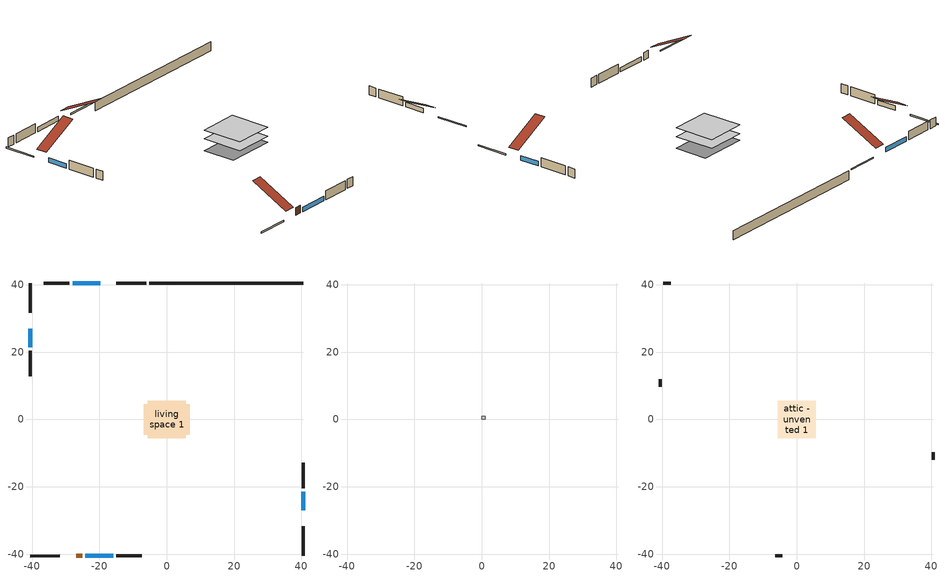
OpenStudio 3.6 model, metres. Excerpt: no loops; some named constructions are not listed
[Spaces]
living space 1
 floor foundation (Slab1 construction): -6.86,-4.57 -6.86,4.57 6.86,4.57 6.86,-4.57 z-2.13
 floor adiabatic (AdiabaticFloorConstruction): -5.6,-5.6 -5.6,5.6 5.6,5.6 5.6,-5.6 z0.3
 wall outside (Wall1 construction): -28.91,40.53 -36.53,40.53 / 40.53,-20.49 40.53,-12.87 / -14.99,-40.53 -7.37,-40.53 / -40.53,20.49 -40.53,12.87 z0.3:2.74
 wall outside (RimJoist1 construction): -6.12,40.53 -14.93,40.53 / 40.53,-40.53 40.53,-31.72 / -40.53,-40.53 -31.72,-40.53 / -40.53,40.53 -40.53,31.72 z0.3:0.61
 wall outside (AdiabaticWallConstruction): -19.75,40.53 -27.98,40.53 / 40.53,-26.9 40.53,-21.41 / -24.14,-40.53 -15.91,-40.53 / -40.53,26.9 -40.53,21.41 z0.3:1.52
 wall outside (AdiabaticWallConstruction 1): -26.9,-40.53 -25.07,-40.53 z0.3:2.34
 wall foundation (FoundationWall1 construction): 40.53,40.53 -5.19,40.53 z-2.13:0.3
 window (WindowConstruction): -19.75,40.53 -27.98,40.53 z0.3:1.52
 window (WindowConstruction 1): 40.53,-26.9 40.53,-21.41 z0.3:1.52
 window (WindowConstruction 2): -24.14,-40.53 -15.91,-40.53 z0.3:1.52
 window (WindowConstruction 3): -40.53,26.9 -40.53,21.41 z0.3:1.52
 door (Door): -26.9,-40.53 -25.07,-40.53 z0.3:2.34
 ceiling adiabatic (AdiabaticFloorConstruction): 5.6,-5.6 5.6,5.6 -5.6,5.6 -5.6,-5.6 z0.3
central ac and furnace airloop ret air space
 floor adiabatic (AdiabaticConst): 0,0 0,1 1,1 1,0 z0
 wall adiabatic (AdiabaticConst): 0,1 0,0 1,0 1,1 0,1 z0:1
 ceiling adiabatic (AdiabaticConst): 1,0 1,1 0,1 0,0 z1
attic - unvented 1
 floor to living space 1 (Floor1 construction Reversed): -5.6,-5.6 -5.6,5.6 5.6,5.6 5.6,-5.6 z2.74
 wall outside (Wall2 construction): -37.46,40.53 -39.6,40.53 / 40.53,-11.94 40.53,-9.79 / -6.44,-40.53 -4.29,-40.53 / -40.53,11.94 -40.53,9.79 z0.3:2.74
 roof outside (Roof1 construction): -18.82,40.53,2.74 -18.82,29.94,8.04 -15.86,29.94,8.04 -15.86,40.53,2.74; 40.53,-27.83,2.74 29.94,-27.83,8.04 29.94,-30.79,8.04 40.53,-30.79,2.74; -27.83,-40.53,2.74 -27.83,-29.94,8.04 -30.79,-29.94,8.04 -30.79,-40.53,2.74; -40.53,27.83,2.74 -29.94,27.83,8.04 -29.94,30.79,8.04 -40.53,30.79,2.74
[Construction]
Floor1 construction: ceiling loosefill ins, ceiling stud and cavity, gypsum board
[Schedule:Day]
clothes dryer allday1: 1, 0, 0.123457, 2, 0, 0.0740741, 3, 0, 0.0493827, 4, 0, 0.0246914, 5, 0, 0.0493827, 6, 0, 0.0740741, 7, 0, 0.197531, 8, 0, 0.395062, 9, 0, 0.592593, 10, 0, 0.839506, 11, 0, 0.962963, 12, 0, 1, 13, 0, 0.91358, 14, 0, 0.82716, 15, 0, 0.703704, 16, 0, 0.753086, 17, 0, 0.679012, 18, 0, 0.666667, 20, 0, 0.62963, 21, 0, 0.641975, 22, 0, 0.666667, 23, 0, 0.54321, 24, 0, 0.296296
fridge allday1; fridge allday12: 1, 0, 0.610949, 2, 0, 0.595675, 3, 0, 0.580401, 4, 0, 0.565128, 6, 0, 0.549854, 7, 0, 0.580401, 8, 0, 0.610949, 10, 0, 0.626223, 12, 0, 0.610949, 15, 0, 0.641496, 16, 0, 0.626223, 17, 0, 0.672044, 18, 0, 0.733139, 19, 0, 0.763686, 20, 0, 0.733139, 21, 0, 0.717865, 22, 0, 0.702591, 23, 0, 0.672044, 24, 0, 0.626223
fridge allday2: 1, 0, 0.609489, 2, 0, 0.594252, 3, 0, 0.579015, 4, 0, 0.563777, 6, 0, 0.54854, 7, 0, 0.579015, 8, 0, 0.609489, 10, 0, 0.624726, 12, 0, 0.609489, 15, 0, 0.639964, 16, 0, 0.624726, 17, 0, 0.670438, 18, 0, 0.731387, 19, 0, 0.761861, 20, 0, 0.731387, 21, 0, 0.71615, 22, 0, 0.700912, 23, 0, 0.670438, 24, 0, 0.624726
fridge allday3: 1, 0, 0.791241, 2, 0, 0.77146, 3, 0, 0.751679, 4, 0, 0.731898, 6, 0, 0.712117, 7, 0, 0.751679, 8, 0, 0.791241, 10, 0, 0.811022, 12, 0, 0.791241, 15, 0, 0.830803, 16, 0, 0.811022, 17, 0, 0.870365, 18, 0, 0.949489, 19, 0, 0.989051, 20, 0, 0.949489, 21, 0, 0.929708, 22, 0, 0.909927, 23, 0, 0.870365, 24, 0, 0.811022
fridge allday6: 1, 0, 0.8, 2, 0, 0.78, 3, 0, 0.76, 4, 0, 0.74, 6, 0, 0.72, 7, 0, 0.76, 8, 0, 0.8, 10, 0, 0.82, 12, 0, 0.8, 15, 0, 0.84, 16, 0, 0.82, 17, 0, 0.88, 18, 0, 0.96, 19, 0, 1, 20, 0, 0.96, 21, 0, 0.94, 22, 0, 0.92, 23, 0, 0.88, 24, 0, 0.82
fridge allday10: 1, 0, 0.679562, 2, 0, 0.662573, 3, 0, 0.645584, 4, 0, 0.628595, 6, 0, 0.611606, 7, 0, 0.645584, 8, 0, 0.679562, 10, 0, 0.696551, 12, 0, 0.679562, 15, 0, 0.71354, 16, 0, 0.696551, 17, 0, 0.747518, 18, 0, 0.815474, 19, 0, 0.849453, 20, 0, 0.815474, 21, 0, 0.798485, 22, 0, 0.781496, 23, 0, 0.747518, 24, 0, 0.696551
fridge allday11: 1, 0, 0.675182, 2, 0, 0.658303, 3, 0, 0.641423, 4, 0, 0.624544, 6, 0, 0.607664, 7, 0, 0.641423, 8, 0, 0.675182, 10, 0, 0.692062, 12, 0, 0.675182, 15, 0, 0.708942, 16, 0, 0.692062, 17, 0, 0.742701, 18, 0, 0.810219, 19, 0, 0.843978, 20, 0, 0.810219, 21, 0, 0.793339, 22, 0, 0.77646, 23, 0, 0.742701, 24, 0, 0.692062
cooking range allday1; cooking range allday12: 2, 0, 0.0466667, 4, 0, 0.0266667, 5, 0, 0.0466667, 6, 0, 0.0733333, 7, 0, 0.166667, 8, 0, 0.28, 9, 0, 0.306667, 10, 0, 0.32, 11, 0, 0.28, 12, 0, 0.333333, 13, 0, 0.38, 14, 0, 0.306667, 15, 0, 0.38, 16, 0, 0.293333, 17, 0, 0.613333, 18, 0, 1, 19, 0, 0.78, 20, 0, 0.4, 21, 0, 0.233333, 22, 0, 0.166667, 23, 0, 0.106667, 24, 0, 0.0733333
cooking range allday3; cooking range allday5: 2, 0, 0.0421574, 4, 0, 0.0240899, 5, 0, 0.0421574, 6, 0, 0.0662473, 7, 0, 0.150562, 8, 0, 0.252944, 9, 0, 0.277034, 10, 0, 0.289079, 11, 0, 0.252944, 12, 0, 0.301124, 13, 0, 0.343282, 14, 0, 0.277034, 15, 0, 0.343282, 16, 0, 0.264989, 17, 0, 0.554069, 18, 0, 0.903373, 19, 0, 0.704631, 20, 0, 0.361349, 21, 0, 0.210787, 22, 0, 0.150562, 23, 0, 0.0963598, 24, 0, 0.0662473
cooking range allday4: 2, 0, 0.0419872, 4, 0, 0.0239927, 5, 0, 0.0419872, 6, 0, 0.0659799, 7, 0, 0.149954, 8, 0, 0.251923, 9, 0, 0.275916, 10, 0, 0.287912, 11, 0, 0.251923, 12, 0, 0.299909, 13, 0, 0.341896, 14, 0, 0.275916, 15, 0, 0.341896, 16, 0, 0.26392, 17, 0, 0.551832, 18, 0, 0.899727, 19, 0, 0.701787, 20, 0, 0.359891, 21, 0, 0.209936, 22, 0, 0.149954, 23, 0, 0.0959708, 24, 0, 0.0659799
cooking range allday6; cooking range allday9: 2, 0, 0.0378608, 4, 0, 0.0216348, 5, 0, 0.0378608, 6, 0, 0.0594956, 7, 0, 0.135217, 8, 0, 0.227165, 9, 0, 0.2488, 10, 0, 0.259617, 11, 0, 0.227165, 12, 0, 0.270435, 13, 0, 0.308295, 14, 0, 0.2488, 15, 0, 0.308295, 16, 0, 0.237982, 17, 0, 0.4976, 18, 0, 0.811304, 19, 0, 0.632817, 20, 0, 0.324521, 21, 0, 0.189304, 22, 0, 0.135217, 23, 0, 0.086539, 24, 0, 0.0594956
cooking range allday7: 2, 0, 0.0381161, 4, 0, 0.0217806, 5, 0, 0.0381161, 6, 0, 0.0598967, 7, 0, 0.136129, 8, 0, 0.228696, 9, 0, 0.250477, 10, 0, 0.261367, 11, 0, 0.228696, 12, 0, 0.272258, 13, 0, 0.310374, 14, 0, 0.250477, 15, 0, 0.310374, 16, 0, 0.239587, 17, 0, 0.500954, 18, 0, 0.816773, 19, 0, 0.637083, 20, 0, 0.326709, 21, 0, 0.19058, 22, 0, 0.136129, 23, 0, 0.0871225, 24, 0, 0.0598967
cooking range allday10: 2, 0, 0.0461562, 4, 0, 0.026375, 5, 0, 0.0461562, 6, 0, 0.0725311, 7, 0, 0.164844, 8, 0, 0.276937, 9, 0, 0.303312, 10, 0, 0.3165, 11, 0, 0.276937, 12, 0, 0.329687, 13, 0, 0.375843, 14, 0, 0.303312, 15, 0, 0.375843, 16, 0, 0.290125, 17, 0, 0.606624, 18, 0, 0.989061, 19, 0, 0.771468, 20, 0, 0.395624, 21, 0, 0.230781, 22, 0, 0.164844, 23, 0, 0.1055, 24, 0, 0.0725311
misc tv schedule weekday1; misc tv schedule weekday12: 1, 0, 0.101928, 2, 0, 0.0495868, 3, 0, 0.0247934, 4, 0, 0.0192837, 5, 0, 0.030303, 6, 0, 0.0495868, 7, 0, 0.0798898, 8, 0, 0.110193, 9, 0, 0.134986, 10, 0, 0.15978, 11, 0, 0.179063, 12, 0, 0.198347, 13, 0, 0.209366, 14, 0, 0.236915, 15, 0, 0.250689, 16, 0, 0.280992, 17, 0, 0.349862, 18, 0, 0.429752, 19, 0, 0.578512, 20, 0, 0.809917, 21, 0, 1, 22, 0, 0.947658, 23, 0, 0.573003, 24, 0, 0.247934
misc tv schedule weekend1; misc tv schedule weekend12: 1, 0, 0.0936057, 2, 0, 0.0468029, 3, 0, 0.0255288, 4, 0, 0.0170192, 5, 0, 0.0234014, 6, 0, 0.0297836, 7, 0, 0.0510577, 8, 0, 0.0914783, 9, 0, 0.151046, 10, 0, 0.199976, 11, 0, 0.238269, 12, 0, 0.261671, 13, 0, 0.280817, 14, 0, 0.331875, 15, 0, 0.378678, 16, 0, 0.416971, 17, 0, 0.438245, 18, 0, 0.453137, 19, 0, 0.533978, 20, 0, 0.702043, 21, 0, 0.825432, 22, 0, 0.76161, 23, 0, 0.480793, 24, 0, 0.219123
misc tv schedule weekday2: 1, 0, 0.101211, 2, 0, 0.0492379, 3, 0, 0.0246189, 4, 0, 0.0191481, 5, 0, 0.0300898, 6, 0, 0.0492379, 7, 0, 0.0793277, 8, 0, 0.109418, 9, 0, 0.134036, 10, 0, 0.158655, 11, 0, 0.177803, 12, 0, 0.196952, 13, 0, 0.207893, 14, 0, 0.235248, 15, 0, 0.248925, 16, 0, 0.279015, 17, 0, 0.347401, 18, 0, 0.426728, 19, 0, 0.574442, 20, 0, 0.804219, 21, 0, 0.992964, 22, 0, 0.940991, 23, 0, 0.568971, 24, 0, 0.246189
misc tv schedule weekend2: 1, 0, 0.0929471, 2, 0, 0.0464736, 3, 0, 0.0253492, 4, 0, 0.0168995, 5, 0, 0.0232368, 6, 0, 0.0295741, 7, 0, 0.0506984, 8, 0, 0.0908347, 9, 0, 0.149983, 10, 0, 0.198569, 11, 0, 0.236593, 12, 0, 0.259829, 13, 0, 0.278841, 14, 0, 0.32954, 15, 0, 0.376013, 16, 0, 0.414037, 17, 0, 0.435162, 18, 0, 0.449949, 19, 0, 0.530221, 20, 0, 0.697103, 21, 0, 0.819625, 22, 0, 0.756252, 23, 0, 0.47741, 24, 0, 0.217581
misc tv schedule weekday3; misc tv schedule weekday5: 1, 0, 0.0861505, 2, 0, 0.0419111, 3, 0, 0.0209555, 4, 0, 0.0162988, 5, 0, 0.0256123, 6, 0, 0.0419111, 7, 0, 0.0675234, 8, 0, 0.0931357, 9, 0, 0.114091, 10, 0, 0.135047, 11, 0, 0.151346, 12, 0, 0.167644, 13, 0, 0.176958, 14, 0, 0.200242, 15, 0, 0.211884, 16, 0, 0.237496, 17, 0, 0.295706, 18, 0, 0.363229, 19, 0, 0.488963, 20, 0, 0.684548, 21, 0, 0.845207, 22, 0, 0.800967, 23, 0, 0.484306, 24, 0, 0.209555
misc tv schedule weekend3; misc tv schedule weekend5: 1, 0, 0.0791162, 2, 0, 0.0395581, 3, 0, 0.0215771, 4, 0, 0.0143848, 5, 0, 0.019779, 6, 0, 0.0251733, 7, 0, 0.0431543, 8, 0, 0.0773181, 9, 0, 0.127665, 10, 0, 0.169021, 11, 0, 0.201387, 12, 0, 0.221166, 13, 0, 0.237349, 14, 0, 0.280503, 15, 0, 0.320061, 16, 0, 0.352427, 17, 0, 0.370408, 18, 0, 0.382994, 19, 0, 0.451322, 20, 0, 0.593371, 21, 0, 0.697661, 22, 0, 0.643718, 23, 0, 0.40637, 24, 0, 0.185204
misc tv schedule weekday4: 1, 0, 0.0868677, 2, 0, 0.04226, 3, 0, 0.02113, 4, 0, 0.0164344, 5, 0, 0.0258255, 6, 0, 0.04226, 7, 0, 0.0680855, 8, 0, 0.093911, 9, 0, 0.115041, 10, 0, 0.136171, 11, 0, 0.152605, 12, 0, 0.16904, 13, 0, 0.178431, 14, 0, 0.201909, 15, 0, 0.213648, 16, 0, 0.239473, 17, 0, 0.298168, 18, 0, 0.366253, 19, 0, 0.493033, 20, 0, 0.690246, 21, 0, 0.852243, 22, 0, 0.807635, 23, 0, 0.488337, 24, 0, 0.2113
misc tv schedule weekend4: 1, 0, 0.0797748, 2, 0, 0.0398874, 3, 0, 0.0217568, 4, 0, 0.0145045, 5, 0, 0.0199437, 6, 0, 0.0253829, 7, 0, 0.0435135, 8, 0, 0.0779617, 9, 0, 0.128728, 10, 0, 0.170428, 11, 0, 0.203063, 12, 0, 0.223007, 13, 0, 0.239324, 14, 0, 0.282838, 15, 0, 0.322725, 16, 0, 0.355361, 17, 0, 0.373491, 18, 0, 0.386183, 19, 0, 0.455079, 20, 0, 0.598311, 21, 0, 0.703469, 22, 0, 0.649077, 23, 0, 0.409752, 24, 0, 0.186746
misc tv schedule weekday6; misc tv schedule weekday9: 1, 0, 0.0890192, 2, 0, 0.0433067, 3, 0, 0.0216533, 4, 0, 0.0168415, 5, 0, 0.0264652, 6, 0, 0.0433067, 7, 0, 0.0697718, 8, 0, 0.096237, 9, 0, 0.11789, 10, 0, 0.139544, 11, 0, 0.156385, 12, 0, 0.173227, 13, 0, 0.18285, 14, 0, 0.20691, 15, 0, 0.218939, 16, 0, 0.245404, 17, 0, 0.305553, 18, 0, 0.375324, 19, 0, 0.505244, 20, 0, 0.707342, 21, 0, 0.873351, 22, 0, 0.827638, 23, 0, 0.500432, 24, 0, 0.216533
misc tv schedule weekend6; misc tv schedule weekend9: 1, 0, 0.0817507, 2, 0, 0.0408753, 3, 0, 0.0222956, 4, 0, 0.0148638, 5, 0, 0.0204377, 6, 0, 0.0260116, 7, 0, 0.0445913, 8, 0, 0.0798927, 9, 0, 0.131916, 10, 0, 0.174649, 11, 0, 0.208093, 12, 0, 0.22853, 13, 0, 0.245252, 14, 0, 0.289843, 15, 0, 0.330719, 16, 0, 0.364162, 17, 0, 0.382742, 18, 0, 0.395748, 19, 0, 0.46635, 20, 0, 0.61313, 21, 0, 0.720892, 22, 0, 0.665153, 23, 0, 0.419901, 24, 0, 0.191371
misc tv schedule weekday7: 1, 0, 0.0892882, 2, 0, 0.0434375, 3, 0, 0.0217187, 4, 0, 0.0168924, 5, 0, 0.0265451, 6, 0, 0.0434375, 7, 0, 0.0699826, 8, 0, 0.0965278, 9, 0, 0.118247, 10, 0, 0.139965, 11, 0, 0.156858, 12, 0, 0.17375, 13, 0, 0.183403, 14, 0, 0.207535, 15, 0, 0.219601, 16, 0, 0.246146, 17, 0, 0.306476, 18, 0, 0.376458, 19, 0, 0.506771, 20, 0, 0.709479, 21, 0, 0.875989, 22, 0, 0.830139, 23, 0, 0.501944, 24, 0, 0.217187
misc tv schedule weekend7: 1, 0, 0.0819976, 2, 0, 0.0409988, 3, 0, 0.022363, 4, 0, 0.0149087, 5, 0, 0.0204994, 6, 0, 0.0260902, 7, 0, 0.044726, 8, 0, 0.0801341, 9, 0, 0.132314, 10, 0, 0.175177, 11, 0, 0.208721, 12, 0, 0.229221, 13, 0, 0.245993, 14, 0, 0.290719, 15, 0, 0.331718, 16, 0, 0.365262, 17, 0, 0.383898, 18, 0, 0.396943, 19, 0, 0.467759, 20, 0, 0.614982, 21, 0, 0.72307, 22, 0, 0.667163, 23, 0, 0.42117, 24, 0, 0.191949
misc tv schedule weekday8: 1, 0, 0.0860609, 2, 0, 0.0418675, 3, 0, 0.0209337, 4, 0, 0.0162818, 5, 0, 0.0255857, 6, 0, 0.0418675, 7, 0, 0.0674531, 8, 0, 0.0930388, 9, 0, 0.113973, 10, 0, 0.134906, 11, 0, 0.151188, 12, 0, 0.16747, 13, 0, 0.176774, 14, 0, 0.200033, 15, 0, 0.211663, 16, 0, 0.237249, 17, 0, 0.295398, 18, 0, 0.362851, 19, 0, 0.488454, 20, 0, 0.683835, 21, 0, 0.844327, 22, 0, 0.800134, 23, 0, 0.483802, 24, 0, 0.209337
misc tv schedule weekend8: 1, 0, 0.0790339, 2, 0, 0.0395169, 3, 0, 0.0215547, 4, 0, 0.0143698, 5, 0, 0.0197585, 6, 0, 0.0251471, 7, 0, 0.0431094, 8, 0, 0.0772376, 9, 0, 0.127532, 10, 0, 0.168845, 11, 0, 0.201177, 12, 0, 0.220936, 13, 0, 0.237102, 14, 0, 0.280211, 15, 0, 0.319728, 16, 0, 0.35206, 17, 0, 0.370022, 18, 0, 0.382596, 19, 0, 0.450852, 20, 0, 0.592754, 21, 0, 0.696935, 22, 0, 0.643048, 23, 0, 0.405947, 24, 0, 0.185011
misc tv schedule weekday10: 1, 0, 0.0777237, 2, 0, 0.0378116, 3, 0, 0.0189058, 4, 0, 0.0147045, 5, 0, 0.0231071, 6, 0, 0.0378116, 7, 0, 0.0609186, 8, 0, 0.0840257, 9, 0, 0.102931, 10, 0, 0.121837, 11, 0, 0.136542, 12, 0, 0.151246, 13, 0, 0.159649, 14, 0, 0.180655, 15, 0, 0.191158, 16, 0, 0.214265, 17, 0, 0.266782, 18, 0, 0.3277, 19, 0, 0.441135, 20, 0, 0.617589, 21, 0, 0.762533, 22, 0, 0.722621, 23, 0, 0.436933, 24, 0, 0.189058
misc tv schedule weekend10: 1, 0, 0.0713775, 2, 0, 0.0356887, 3, 0, 0.0194666, 4, 0, 0.0129777, 5, 0, 0.0178444, 6, 0, 0.022711, 7, 0, 0.0389332, 8, 0, 0.0697552, 9, 0, 0.115177, 10, 0, 0.152488, 11, 0, 0.181688, 12, 0, 0.199532, 13, 0, 0.214132, 14, 0, 0.253066, 15, 0, 0.288754, 16, 0, 0.317954, 17, 0, 0.334176, 18, 0, 0.345532, 19, 0, 0.407176, 20, 0, 0.535331, 21, 0, 0.629419, 22, 0, 0.580753, 23, 0, 0.366621, 24, 0, 0.167088
misc tv schedule weekday11: 1, 0, 0.0770962, 2, 0, 0.0375063, 3, 0, 0.0187531, 4, 0, 0.0145858, 5, 0, 0.0229205, 6, 0, 0.0375063, 7, 0, 0.0604268, 8, 0, 0.0833473, 9, 0, 0.1021, 10, 0, 0.120854, 11, 0, 0.135439, 12, 0, 0.150025, 13, 0, 0.15836, 14, 0, 0.179197, 15, 0, 0.189615, 16, 0, 0.212536, 17, 0, 0.264628, 18, 0, 0.325054, 19, 0, 0.437573, 20, 0, 0.612602, 21, 0, 0.756376, 22, 0, 0.716786, 23, 0, 0.433406, 24, 0, 0.187531
misc tv schedule weekend11: 1, 0, 0.0708012, 2, 0, 0.0354006, 3, 0, 0.0193094, 4, 0, 0.0128729, 5, 0, 0.0177003, 6, 0, 0.0225276, 7, 0, 0.0386188, 8, 0, 0.0691921, 9, 0, 0.114247, 10, 0, 0.151257, 11, 0, 0.180221, 12, 0, 0.197921, 13, 0, 0.212404, 14, 0, 0.251022, 15, 0, 0.286423, 16, 0, 0.315387, 17, 0, 0.331478, 18, 0, 0.342742, 19, 0, 0.403889, 20, 0, 0.531009, 21, 0, 0.624338, 22, 0, 0.576064, 23, 0, 0.363661, 24, 0, 0.165739
misc plug loads schedule allday1; misc plug loads schedule allday12: 1, 0, 0.655649, 2, 0, 0.618183, 3, 0, 0.599451, 4, 0, 0.580718, 5, 0, 0.599451, 6, 0, 0.618183, 7, 0, 0.693115, 8, 0, 0.786779, 11, 0, 0.805512, 12, 0, 0.824245, 14, 0, 0.842977, 15, 0, 0.824245, 16, 0, 0.86171, 17, 0, 0.899176, 18, 0, 0.974107, 19, 0, 0.99284, 20, 0, 0.936642, 21, 0, 0.880443, 22, 0, 0.842977, 23, 0, 0.749313, 24, 0, 0.674382
misc plug loads schedule allday2: 1, 0, 0.660377, 2, 0, 0.622642, 3, 0, 0.603774, 4, 0, 0.584906, 5, 0, 0.603774, 6, 0, 0.622642, 7, 0, 0.698113, 8, 0, 0.792453, 11, 0, 0.811321, 12, 0, 0.830189, 14, 0, 0.849057, 15, 0, 0.830189, 16, 0, 0.867925, 17, 0, 0.90566, 18, 0, 0.981132, 19, 0, 1, 20, 0, 0.943396, 21, 0, 0.886792, 22, 0, 0.849057, 23, 0, 0.754717, 24, 0, 0.679245
misc plug loads schedule allday3; misc plug loads schedule allday5: 1, 0, 0.521682, 2, 0, 0.491872, 3, 0, 0.476967, 4, 0, 0.462062, 5, 0, 0.476967, 6, 0, 0.491872, 7, 0, 0.551493, 8, 0, 0.626019, 11, 0, 0.640924, 12, 0, 0.655829, 14, 0, 0.670734, 15, 0, 0.655829, 16, 0, 0.68564, 17, 0, 0.71545, 18, 0, 0.775071, 19, 0, 0.789976, 20, 0, 0.745261, 21, 0, 0.700545, 22, 0, 0.670734, 23, 0, 0.596208, 24, 0, 0.536588
misc plug loads schedule allday4: 1, 0, 0.519581, 2, 0, 0.489891, 3, 0, 0.475045, 4, 0, 0.4602, 5, 0, 0.475045, 6, 0, 0.489891, 7, 0, 0.549271, 8, 0, 0.623497, 11, 0, 0.638342, 12, 0, 0.653187, 14, 0, 0.668033, 15, 0, 0.653187, 16, 0, 0.682878, 17, 0, 0.712568, 18, 0, 0.771949, 19, 0, 0.786794, 20, 0, 0.742258, 21, 0, 0.697723, 22, 0, 0.668033, 23, 0, 0.593807, 24, 0, 0.534426
misc plug loads schedule allday6; misc plug loads schedule allday9: 1, 0, 0.434473, 2, 0, 0.409646, 3, 0, 0.397232, 4, 0, 0.384819, 5, 0, 0.397232, 6, 0, 0.409646, 7, 0, 0.4593, 8, 0, 0.521367, 11, 0, 0.533781, 12, 0, 0.546194, 14, 0, 0.558608, 15, 0, 0.546194, 16, 0, 0.571021, 17, 0, 0.595848, 18, 0, 0.645502, 19, 0, 0.657916, 20, 0, 0.620675, 21, 0, 0.583435, 22, 0, 0.558608, 23, 0, 0.49654, 24, 0, 0.446886
misc plug loads schedule allday7: 1, 0, 0.43132, 2, 0, 0.406674, 3, 0, 0.39435, 4, 0, 0.382027, 5, 0, 0.39435, 6, 0, 0.406674, 7, 0, 0.455967, 8, 0, 0.517585, 11, 0, 0.529908, 12, 0, 0.542231, 14, 0, 0.554555, 15, 0, 0.542231, 16, 0, 0.566878, 17, 0, 0.591525, 18, 0, 0.640819, 19, 0, 0.653142, 20, 0, 0.616172, 21, 0, 0.579202, 22, 0, 0.554555, 23, 0, 0.492938, 24, 0, 0.443644
misc plug loads schedule allday10: 1, 0, 0.520106, 2, 0, 0.490386, 3, 0, 0.475526, 4, 0, 0.460666, 5, 0, 0.475526, 6, 0, 0.490386, 7, 0, 0.549827, 8, 0, 0.624128, 11, 0, 0.638988, 12, 0, 0.653848, 14, 0, 0.668708, 15, 0, 0.653848, 16, 0, 0.683568, 17, 0, 0.713289, 18, 0, 0.772729, 19, 0, 0.787589, 20, 0, 0.743009, 21, 0, 0.698428, 22, 0, 0.668708, 23, 0, 0.594407, 24, 0, 0.534966
misc plug loads schedule allday11: 1, 0, 0.51853, 2, 0, 0.4889, 3, 0, 0.474085, 4, 0, 0.45927, 5, 0, 0.474085, 6, 0, 0.4889, 7, 0, 0.54816, 8, 0, 0.622236, 11, 0, 0.637051, 12, 0, 0.651867, 14, 0, 0.666682, 15, 0, 0.651867, 16, 0, 0.681497, 17, 0, 0.711127, 18, 0, 0.770388, 19, 0, 0.785203, 20, 0, 0.740757, 21, 0, 0.696312, 22, 0, 0.666682, 23, 0, 0.592606, 24, 0, 0.533345
lighting schedule allday1: 1, 0, 0.123751, 2, 0, 0.0742506, 4, 0, 0.0495004, 5, 0, 0.0550333, 6, 0, 0.151005, 7, 0, 0.354518, 8, 0, 0.448634, 9, 0, 0.476771, 10, 0, 0.490088, 11, 0, 0.476763, 12, 0, 0.458301, 13, 0, 0.444976, 14, 0, 0.441055, 15, 0, 0.447927, 16, 0, 0.48986, 17, 0, 0.601585, 18, 0, 0.797807, 19, 0, 0.978646, 20, 0, 0.990805, 21, 0, 0.822578, 22, 0, 0.620621, 23, 0, 0.536431, 24, 0, 0.249225
lighting schedule allday2: 1, 0, 0.123751, 2, 0, 0.0742506, 4, 0, 0.0495004, 5, 0, 0.0547503, 6, 0, 0.149594, 7, 0, 0.351204, 8, 0, 0.44444, 9, 0, 0.470027, 10, 0, 0.480931, 11, 0, 0.467731, 12, 0, 0.449442, 13, 0, 0.436241, 14, 0, 0.432357, 15, 0, 0.435458, 16, 0, 0.457541, 17, 0, 0.526174, 18, 0, 0.674382, 19, 0, 0.867815, 20, 0, 0.979613, 21, 0, 0.912905, 22, 0, 0.727145, 23, 0, 0.638088, 24, 0, 0.249225
lighting schedule allday3: 1, 0, 0.123751, 2, 0, 0.0742506, 4, 0, 0.0495004, 5, 0, 0.0539769, 6, 0, 0.145737, 7, 0, 0.342151, 8, 0, 0.432984, 9, 0, 0.451822, 10, 0, 0.456356, 11, 0, 0.443495, 12, 0, 0.425678, 13, 0, 0.412817, 14, 0, 0.409033, 15, 0, 0.410444, 16, 0, 0.422423, 17, 0, 0.463778, 18, 0, 0.567207, 19, 0, 0.736351, 20, 0, 0.89541, 21, 0, 0.928337, 22, 0, 0.807462, 23, 0, 0.499769, 24, 0, 0.249225
lighting schedule allday4: 1, 0, 0.123751, 2, 0, 0.0742506, 4, 0, 0.0495004, 5, 0, 0.0529206, 6, 0, 0.14047, 7, 0, 0.329784, 8, 0, 0.417334, 9, 0, 0.427474, 10, 0, 0.423826, 11, 0, 0.411431, 12, 0, 0.394257, 13, 0, 0.381861, 14, 0, 0.378214, 15, 0, 0.377995, 16, 0, 0.379305, 17, 0, 0.386076, 18, 0, 0.412203, 19, 0, 0.483741, 20, 0, 0.618803, 21, 0, 0.782651, 22, 0, 0.880006, 23, 0, 0.59731, 24, 0, 0.249225
lighting schedule allday5: 1, 0, 0.123751, 2, 0, 0.0742506, 4, 0, 0.0495004, 5, 0, 0.0518642, 6, 0, 0.135202, 7, 0, 0.317417, 8, 0, 0.401684, 9, 0, 0.403727, 10, 0, 0.392499, 11, 0, 0.380568, 12, 0, 0.364039, 13, 0, 0.352108, 14, 0, 0.348597, 15, 0, 0.348344, 16, 0, 0.349185, 17, 0, 0.353494, 18, 0, 0.37052, 19, 0, 0.419884, 20, 0, 0.522801, 21, 0, 0.670504, 22, 0, 0.799058, 23, 0, 0.582332, 24, 0, 0.249225
lighting schedule allday6: 1, 0, 0.123751, 2, 0, 0.0742506, 4, 0, 0.0495004, 5, 0, 0.0510908, 6, 0, 0.131346, 7, 0, 0.308364, 8, 0, 0.390227, 9, 0, 0.386724, 10, 0, 0.370329, 11, 0, 0.358738, 12, 0, 0.34268, 13, 0, 0.33109, 14, 0, 0.327679, 15, 0, 0.327431, 16, 0, 0.328169, 17, 0, 0.3317, 18, 0, 0.345176, 19, 0, 0.384002, 20, 0, 0.467137, 21, 0, 0.595227, 22, 0, 0.726082, 23, 0, 0.557461, 24, 0, 0.249225
lighting schedule allday7: 1, 0, 0.123751, 2, 0, 0.0742506, 4, 0, 0.0495004, 5, 0, 0.0508078, 6, 0, 0.129935, 7, 0, 0.30505, 8, 0, 0.386033, 9, 0, 0.380581, 10, 0, 0.362375, 11, 0, 0.350909, 12, 0, 0.335023, 13, 0, 0.323557, 14, 0, 0.320183, 15, 0, 0.319942, 16, 0, 0.320696, 17, 0, 0.324296, 18, 0, 0.337983, 19, 0, 0.377272, 20, 0, 0.461059, 21, 0, 0.589559, 22, 0, 0.71999, 23, 0, 0.553959, 24, 0, 0.249225
lighting schedule allday8: 1, 0, 0.123751, 2, 0, 0.0742506, 4, 0, 0.0495004, 5, 0, 0.0510908, 6, 0, 0.131346, 7, 0, 0.308364, 8, 0, 0.390227, 9, 0, 0.386724, 10, 0, 0.370329, 11, 0, 0.358738, 12, 0, 0.34268, 13, 0, 0.33109, 14, 0, 0.327679, 15, 0, 0.327463, 16, 0, 0.328508, 17, 0, 0.333671, 18, 0, 0.353343, 19, 0, 0.408235, 20, 0, 0.517996, 21, 0, 0.667796, 22, 0, 0.788015, 23, 0, 0.571055, 24, 0, 0.249225
lighting schedule allday9: 1, 0, 0.123751, 2, 0, 0.0742506, 4, 0, 0.0495004, 5, 0, 0.0518642, 6, 0, 0.135202, 7, 0, 0.317417, 8, 0, 0.401684, 9, 0, 0.403727, 10, 0, 0.392499, 11, 0, 0.380568, 12, 0, 0.364039, 13, 0, 0.352108, 14, 0, 0.348597, 15, 0, 0.34858, 16, 0, 0.351275, 17, 0, 0.363405, 18, 0, 0.404274, 19, 0, 0.501103, 20, 0, 0.656115, 21, 0, 0.806081, 22, 0, 0.850995, 23, 0, 0.561051, 24, 0, 0.249225
lighting schedule allday10: 1, 0, 0.123751, 2, 0, 0.0742506, 4, 0, 0.0495004, 5, 0, 0.0529206, 6, 0, 0.14047, 7, 0, 0.329784, 8, 0, 0.417334, 9, 0, 0.427474, 10, 0, 0.423826, 11, 0, 0.411431, 12, 0, 0.394257, 13, 0, 0.381861, 14, 0, 0.378214, 15, 0, 0.378919, 16, 0, 0.386741, 17, 0, 0.41682, 18, 0, 0.500557, 19, 0, 0.655466, 20, 0, 0.829225, 21, 0, 0.905334, 22, 0, 0.820928, 23, 0, 0.509707, 24, 0, 0.249225
lighting schedule allday11: 1, 0, 0.123751, 2, 0, 0.0742506, 4, 0, 0.0495004, 5, 0, 0.0539769, 6, 0, 0.145737, 7, 0, 0.342151, 8, 0, 0.432984, 9, 0, 0.451822, 10, 0, 0.456356, 11, 0, 0.443495, 12, 0, 0.425678, 13, 0, 0.412817, 14, 0, 0.409033, 15, 0, 0.421324, 16, 0, 0.481818, 17, 0, 0.61218, 18, 0, 0.804217, 19, 0, 0.945912, 20, 0, 0.918658, 21, 0, 0.747013, 22, 0, 0.56552, 23, 0, 0.493046, 24, 0, 0.249225
lighting schedule allday12: 1, 0, 0.123751, 2, 0, 0.0742506, 4, 0, 0.0495004, 5, 0, 0.0547503, 6, 0, 0.149594, 7, 0, 0.351204, 8, 0, 0.44444, 9, 0, 0.470027, 10, 0, 0.480931, 11, 0, 0.467731, 12, 0, 0.449442, 13, 0, 0.436241, 14, 0, 0.432357, 15, 0, 0.445561, 16, 0, 0.513103, 17, 0, 0.660674, 18, 0, 0.869445, 19, 0, 1, 20, 0, 0.932675, 21, 0, 0.731582, 22, 0, 0.553643, 23, 0, 0.488328, 24, 0, 0.249225
exterior lighting schedule weekday1; exterior lighting schedule weekday12: 5, 0, 0.434959, 6, 0, 0.349858, 7, 0, 0.330947, 8, 0, 0.321491, 9, 0, 0.312035, 10, 0, 0.264757, 11, 0, 0.208024, 12, 0, 0.141834, 13, 0, 0.113467, 15, 0, 0.104012, 16, 0, 0.113467, 17, 0, 0.179657, 18, 0, 0.349858, 19, 0, 0.463325, 20, 0, 0.614615, 21, 0, 0.860461, 22, 0, 0.99284, 23, 0, 0.860461, 24, 0, 0.595704
exterior lighting schedule weekend1; exterior lighting schedule weekend12: 2, 0, 0.434959, 4, 0, 0.425503, 5, 0, 0.434959, 6, 0, 0.425503, 7, 0, 0.416047, 8, 0, 0.38768, 9, 0, 0.340402, 10, 0, 0.283669, 11, 0, 0.226935, 12, 0, 0.15129, 13, 0, 0.113467, 15, 0, 0.104012, 16, 0, 0.113467, 17, 0, 0.179657, 18, 0, 0.359314, 19, 0, 0.45387, 20, 0, 0.567337, 21, 0, 0.784816, 22, 0, 0.926651, 23, 0, 0.803728, 24, 0, 0.557882
exterior lighting schedule weekday2: 5, 0, 0.438095, 6, 0, 0.352381, 7, 0, 0.333333, 8, 0, 0.32381, 9, 0, 0.314286, 10, 0, 0.266667, 11, 0, 0.209524, 12, 0, 0.142857, 13, 0, 0.114286, 15, 0, 0.104762, 16, 0, 0.114286, 17, 0, 0.180952, 18, 0, 0.352381, 19, 0, 0.466667, 20, 0, 0.619048, 21, 0, 0.866667, 22, 0, 1, 23, 0, 0.866667, 24, 0, 0.6
exterior lighting schedule weekend2: 2, 0, 0.438095, 4, 0, 0.428571, 5, 0, 0.438095, 6, 0, 0.428571, 7, 0, 0.419048, 8, 0, 0.390476, 9, 0, 0.342857, 10, 0, 0.285714, 11, 0, 0.228571, 12, 0, 0.152381, 13, 0, 0.114286, 15, 0, 0.104762, 16, 0, 0.114286, 17, 0, 0.180952, 18, 0, 0.361905, 19, 0, 0.457143, 20, 0, 0.571429, 21, 0, 0.790476, 22, 0, 0.933333, 23, 0, 0.809524, 24, 0, 0.561905
exterior lighting schedule weekday3; exterior lighting schedule weekday5: 5, 0, 0.346085, 6, 0, 0.278373, 7, 0, 0.263325, 8, 0, 0.255802, 9, 0, 0.248278, 10, 0, 0.21066, 11, 0, 0.165519, 12, 0, 0.112854, 13, 0, 0.090283, 15, 0, 0.0827594, 16, 0, 0.090283, 17, 0, 0.142948, 18, 0, 0.278373, 19, 0, 0.368656, 20, 0, 0.489033, 21, 0, 0.684646, 22, 0, 0.789976, 23, 0, 0.684646, 24, 0, 0.473986
exterior lighting schedule weekend3; exterior lighting schedule weekend5: 2, 0, 0.346085, 4, 0, 0.338561, 5, 0, 0.346085, 6, 0, 0.338561, 7, 0, 0.331038, 8, 0, 0.308467, 9, 0, 0.270849, 10, 0, 0.225707, 11, 0, 0.180566, 12, 0, 0.120377, 13, 0, 0.090283, 15, 0, 0.0827594, 16, 0, 0.090283, 17, 0, 0.142948, 18, 0, 0.285896, 19, 0, 0.361132, 20, 0, 0.451415, 21, 0, 0.624457, 22, 0, 0.737311, 23, 0, 0.639504, 24, 0, 0.443891
exterior lighting schedule weekday4: 5, 0, 0.344691, 6, 0, 0.277251, 7, 0, 0.262265, 8, 0, 0.254771, 9, 0, 0.247278, 10, 0, 0.209812, 11, 0, 0.164852, 12, 0, 0.112399, 13, 0, 0.0899193, 15, 0, 0.082426, 16, 0, 0.0899193, 17, 0, 0.142372, 18, 0, 0.277251, 19, 0, 0.367171, 20, 0, 0.487063, 21, 0, 0.681888, 22, 0, 0.786794, 23, 0, 0.681888, 24, 0, 0.472076
exterior lighting schedule weekend4: 2, 0, 0.344691, 4, 0, 0.337197, 5, 0, 0.344691, 6, 0, 0.337197, 7, 0, 0.329704, 8, 0, 0.307224, 9, 0, 0.269758, 10, 0, 0.224798, 11, 0, 0.179839, 12, 0, 0.119892, 13, 0, 0.0899193, 15, 0, 0.082426, 16, 0, 0.0899193, 17, 0, 0.142372, 18, 0, 0.284744, 19, 0, 0.359677, 20, 0, 0.449597, 21, 0, 0.621942, 22, 0, 0.734341, 23, 0, 0.636928, 24, 0, 0.442103
exterior lighting schedule weekday6; exterior lighting schedule weekday9: 5, 0, 0.28823, 6, 0, 0.231837, 7, 0, 0.219305, 8, 0, 0.213039, 9, 0, 0.206773, 10, 0, 0.175444, 11, 0, 0.137849, 12, 0, 0.093988, 13, 0, 0.0751904, 15, 0, 0.0689245, 16, 0, 0.0751904, 17, 0, 0.119051, 18, 0, 0.231837, 19, 0, 0.307027, 20, 0, 0.407281, 21, 0, 0.570194, 22, 0, 0.657916, 23, 0, 0.570194, 24, 0, 0.394749
exterior lighting schedule weekend6; exterior lighting schedule weekend9: 2, 0, 0.28823, 4, 0, 0.281964, 5, 0, 0.28823, 6, 0, 0.281964, 7, 0, 0.275698, 8, 0, 0.2569, 9, 0, 0.225571, 10, 0, 0.187976, 11, 0, 0.150381, 12, 0, 0.100254, 13, 0, 0.0751904, 15, 0, 0.0689245, 16, 0, 0.0751904, 17, 0, 0.119051, 18, 0, 0.238103, 19, 0, 0.300761, 20, 0, 0.375952, 21, 0, 0.520067, 22, 0, 0.614055, 23, 0, 0.532598, 24, 0, 0.369686
exterior lighting schedule weekday7: 5, 0, 0.286139, 6, 0, 0.230155, 7, 0, 0.217714, 8, 0, 0.211494, 9, 0, 0.205273, 10, 0, 0.174171, 11, 0, 0.136849, 12, 0, 0.0933061, 13, 0, 0.0746448, 15, 0, 0.0684244, 16, 0, 0.0746448, 17, 0, 0.118188, 18, 0, 0.230155, 19, 0, 0.3048, 20, 0, 0.404326, 21, 0, 0.566057, 22, 0, 0.653142, 23, 0, 0.566057, 24, 0, 0.391885
exterior lighting schedule weekend7: 2, 0, 0.286139, 4, 0, 0.279918, 5, 0, 0.286139, 6, 0, 0.279918, 7, 0, 0.273698, 8, 0, 0.255037, 9, 0, 0.223935, 10, 0, 0.186612, 11, 0, 0.14929, 12, 0, 0.0995265, 13, 0, 0.0746448, 15, 0, 0.0684244, 16, 0, 0.0746448, 17, 0, 0.118188, 18, 0, 0.236375, 19, 0, 0.298579, 20, 0, 0.373224, 21, 0, 0.516294, 22, 0, 0.6096, 23, 0, 0.528734, 24, 0, 0.367004
exterior lighting schedule weekday10: 5, 0, 0.345039, 6, 0, 0.277532, 7, 0, 0.26253, 8, 0, 0.255029, 9, 0, 0.247528, 10, 0, 0.210024, 11, 0, 0.165019, 12, 0, 0.112513, 13, 0, 0.0900102, 15, 0, 0.0825094, 16, 0, 0.0900102, 17, 0, 0.142516, 18, 0, 0.277532, 19, 0, 0.367542, 20, 0, 0.487555, 21, 0, 0.682578, 22, 0, 0.787589, 23, 0, 0.682578, 24, 0, 0.472554
exterior lighting schedule weekend10: 2, 0, 0.345039, 4, 0, 0.337538, 5, 0, 0.345039, 6, 0, 0.337538, 7, 0, 0.330038, 8, 0, 0.307535, 9, 0, 0.270031, 10, 0, 0.225026, 11, 0, 0.18002, 12, 0, 0.120014, 13, 0, 0.0900102, 15, 0, 0.0825094, 16, 0, 0.0900102, 17, 0, 0.142516, 18, 0, 0.285032, 19, 0, 0.360041, 20, 0, 0.450051, 21, 0, 0.622571, 22, 0, 0.735084, 23, 0, 0.637572, 24, 0, 0.44255
exterior lighting schedule weekday11: 5, 0, 0.343994, 6, 0, 0.276691, 7, 0, 0.261734, 8, 0, 0.254256, 9, 0, 0.246778, 10, 0, 0.209387, 11, 0, 0.164519, 12, 0, 0.112172, 13, 0, 0.0897375, 15, 0, 0.0822593, 16, 0, 0.0897375, 17, 0, 0.142084, 18, 0, 0.276691, 19, 0, 0.366428, 20, 0, 0.486078, 21, 0, 0.680509, 22, 0, 0.785203, 23, 0, 0.680509, 24, 0, 0.471122
exterior lighting schedule weekend11: 2, 0, 0.343994, 4, 0, 0.336516, 5, 0, 0.343994, 6, 0, 0.336516, 7, 0, 0.329037, 8, 0, 0.306603, 9, 0, 0.269212, 10, 0, 0.224344, 11, 0, 0.179475, 12, 0, 0.11965, 13, 0, 0.0897375, 15, 0, 0.0822593, 16, 0, 0.0897375, 17, 0, 0.142084, 18, 0, 0.284169, 19, 0, 0.35895, 20, 0, 0.448687, 21, 0, 0.620684, 22, 0, 0.732856, 23, 0, 0.63564, 24, 0, 0.441209
clothes dryer allday1 Shifted: 1, 0, 0.123457, 2, 0, 0.0740741, 3, 0, 0.0493827, 4, 0, 0.0246914, 5, 0, 0.0493827, 6, 0, 0.0740741, 7, 0, 0.197531, 8, 0, 0.395062, 9, 0, 0.592593, 10, 0, 0.839506, 11, 0, 0.962963, 12, 0, 1, 13, 0, 0.91358, 14, 0, 0.82716, 15, 0, 0.703704, 16, 0, 0.753086, 17, 0, 0.679012, 18, 0, 0, 19, 0, 0, 20, 0, 0.62963, 21, 0, 1.30864, 22, 0, 1.2963, 23, 0, 0.54321, 24, 0, 0.296296
cooking range allday12 Shifted; cooking range allday1 Shifted: 1, 0, 0.0466667, 2, 0, 0.0466667, 3, 0, 0.0266667, 4, 0, 0.0266667, 5, 0, 0.0466667, 6, 0, 0.0733333, 7, 0, 0.166667, 8, 0, 0.28, 9, 0, 0.306667, 10, 0, 0.32, 11, 0, 0.28, 12, 0, 0.333333, 13, 0, 0.38, 14, 0, 0.306667, 15, 0, 0.38, 16, 0, 0.293333, 17, 0, 0.613333, 18, 0, 0, 19, 0, 0, 20, 0, 0.4, 21, 0, 1.23333, 22, 0, 0.946667, 23, 0, 0.106667, 24, 0, 0.0733333
cooking range allday10 Shifted: 1, 0, 0.0461562, 2, 0, 0.0461562, 3, 0, 0.026375, 4, 0, 0.026375, 5, 0, 0.0461562, 6, 0, 0.0725311, 7, 0, 0.164844, 8, 0, 0.276937, 9, 0, 0.303312, 10, 0, 0.3165, 11, 0, 0.276937, 12, 0, 0.329687, 13, 0, 0.375843, 14, 0, 0.303312, 15, 0, 0.375843, 16, 0, 0.290125, 17, 0, 0.606624, 18, 0, 0, 19, 0, 0, 20, 0, 0.395624, 21, 0, 1.21984, 22, 0, 0.936311, 23, 0, 0.1055, 24, 0, 0.0725311
cooking range allday9 Shifted; cooking range allday6 Shifted: 1, 0, 0.0378608, 2, 0, 0.0378608, 3, 0, 0.0216348, 4, 0, 0.0216348, 5, 0, 0.0378608, 6, 0, 0.0594956, 7, 0, 0.135217, 8, 0, 0.227165, 9, 0, 0.2488, 10, 0, 0.259617, 11, 0, 0.227165, 12, 0, 0.270435, 13, 0, 0.308295, 14, 0, 0.2488, 15, 0, 0.308295, 16, 0, 0.237982, 17, 0, 0.4976, 18, 0, 0, 19, 0, 0, 20, 0, 0.324521, 21, 0, 1.00061, 22, 0, 0.768034, 23, 0, 0.086539, 24, 0, 0.0594956
cooking range allday7 Shifted: 1, 0, 0.0381161, 2, 0, 0.0381161, 3, 0, 0.0217806, 4, 0, 0.0217806, 5, 0, 0.0381161, 6, 0, 0.0598967, 7, 0, 0.136129, 8, 0, 0.228696, 9, 0, 0.250477, 10, 0, 0.261367, 11, 0, 0.228696, 12, 0, 0.272258, 13, 0, 0.310374, 14, 0, 0.250477, 15, 0, 0.310374, 16, 0, 0.239587, 17, 0, 0.500954, 18, 0, 0, 19, 0, 0, 20, 0, 0.326709, 21, 0, 1.00735, 22, 0, 0.773212, 23, 0, 0.0871225, 24, 0, 0.0598967
cooking range allday5 Shifted; cooking range allday3 Shifted: 1, 0, 0.0421574, 2, 0, 0.0421574, 3, 0, 0.0240899, 4, 0, 0.0240899, 5, 0, 0.0421574, 6, 0, 0.0662473, 7, 0, 0.150562, 8, 0, 0.252944, 9, 0, 0.277034, 10, 0, 0.289079, 11, 0, 0.252944, 12, 0, 0.301124, 13, 0, 0.343282, 14, 0, 0.277034, 15, 0, 0.343282, 16, 0, 0.264989, 17, 0, 0.554069, 18, 0, 0, 19, 0, 0, 20, 0, 0.361349, 21, 0, 1.11416, 22, 0, 0.855193, 23, 0, 0.0963598, 24, 0, 0.0662473
cooking range allday4 Shifted: 1, 0, 0.0419872, 2, 0, 0.0419872, 3, 0, 0.0239927, 4, 0, 0.0239927, 5, 0, 0.0419872, 6, 0, 0.0659799, 7, 0, 0.149954, 8, 0, 0.251923, 9, 0, 0.275916, 10, 0, 0.287912, 11, 0, 0.251923, 12, 0, 0.299909, 13, 0, 0.341896, 14, 0, 0.275916, 15, 0, 0.341896, 16, 0, 0.26392, 17, 0, 0.551832, 18, 0, 0, 19, 0, 0, 20, 0, 0.359891, 21, 0, 1.10966, 22, 0, 0.851741, 23, 0, 0.0959708, 24, 0, 0.0659799
exterior lighting schedule weekday12 Shifted; exterior lighting schedule weekday1 Shifted: 1, 0, 0.434959, 2, 0, 0.434959, 3, 0, 0.434959, 4, 0, 0.434959, 5, 0, 0.434959, 6, 0, 0.349858, 7, 0, 0.330947, 8, 0, 0.321491, 9, 0, 0.312035, 10, 0, 0.264757, 11, 0, 0.208024, 12, 0, 0.141834, 13, 0, 0.113467, 14, 0, 0.104012, 15, 0, 0.104012, 16, 0, 0.113467, 17, 0, 0.179657, 18, 0, 0, 19, 0, 0, 20, 0, 0.614615, 21, 0, 1.21032, 22, 0, 1.45617, 23, 0, 0.860461, 24, 0, 0.595704
exterior lighting schedule weekday11 Shifted: 1, 0, 0.343994, 2, 0, 0.343994, 3, 0, 0.343994, 4, 0, 0.343994, 5, 0, 0.343994, 6, 0, 0.276691, 7, 0, 0.261734, 8, 0, 0.254256, 9, 0, 0.246778, 10, 0, 0.209387, 11, 0, 0.164519, 12, 0, 0.112172, 13, 0, 0.0897375, 14, 0, 0.0822593, 15, 0, 0.0822593, 16, 0, 0.0897375, 17, 0, 0.142084, 18, 0, 0, 19, 0, 0, 20, 0, 0.486078, 21, 0, 0.9572, 22, 0, 1.15163, 23, 0, 0.680509, 24, 0, 0.471122
exterior lighting schedule weekday10 Shifted: 1, 0, 0.345039, 2, 0, 0.345039, 3, 0, 0.345039, 4, 0, 0.345039, 5, 0, 0.345039, 6, 0, 0.277532, 7, 0, 0.26253, 8, 0, 0.255029, 9, 0, 0.247528, 10, 0, 0.210024, 11, 0, 0.165019, 12, 0, 0.112513, 13, 0, 0.0900102, 14, 0, 0.0825094, 15, 0, 0.0825094, 16, 0, 0.0900102, 17, 0, 0.142516, 18, 0, 0, 19, 0, 0, 20, 0, 0.487555, 21, 0, 0.960109, 22, 0, 1.15513, 23, 0, 0.682578, 24, 0, 0.472554
exterior lighting schedule weekday9 Shifted; exterior lighting schedule weekday6 Shifted: 1, 0, 0.28823, 2, 0, 0.28823, 3, 0, 0.28823, 4, 0, 0.28823, 5, 0, 0.28823, 6, 0, 0.231837, 7, 0, 0.219305, 8, 0, 0.213039, 9, 0, 0.206773, 10, 0, 0.175444, 11, 0, 0.137849, 12, 0, 0.093988, 13, 0, 0.0751904, 14, 0, 0.0689245, 15, 0, 0.0689245, 16, 0, 0.0751904, 17, 0, 0.119051, 18, 0, 0, 19, 0, 0, 20, 0, 0.407281, 21, 0, 0.802031, 22, 0, 0.964943, 23, 0, 0.570194, 24, 0, 0.394749
exterior lighting schedule weekday7 Shifted: 1, 0, 0.286139, 2, 0, 0.286139, 3, 0, 0.286139, 4, 0, 0.286139, 5, 0, 0.286139, 6, 0, 0.230155, 7, 0, 0.217714, 8, 0, 0.211494, 9, 0, 0.205273, 10, 0, 0.174171, 11, 0, 0.136849, 12, 0, 0.0933061, 13, 0, 0.0746448, 14, 0, 0.0684244, 15, 0, 0.0684244, 16, 0, 0.0746448, 17, 0, 0.118188, 18, 0, 0, 19, 0, 0, 20, 0, 0.404326, 21, 0, 0.796212, 22, 0, 0.957942, 23, 0, 0.566057, 24, 0, 0.391885
exterior lighting schedule weekday5 Shifted; exterior lighting schedule weekday3 Shifted: 1, 0, 0.346085, 2, 0, 0.346085, 3, 0, 0.346085, 4, 0, 0.346085, 5, 0, 0.346085, 6, 0, 0.278373, 7, 0, 0.263325, 8, 0, 0.255802, 9, 0, 0.248278, 10, 0, 0.21066, 11, 0, 0.165519, 12, 0, 0.112854, 13, 0, 0.090283, 14, 0, 0.0827594, 15, 0, 0.0827594, 16, 0, 0.090283, 17, 0, 0.142948, 18, 0, 0, 19, 0, 0, 20, 0, 0.489033, 21, 0, 0.963019, 22, 0, 1.15863, 23, 0, 0.684646, 24, 0, 0.473986
exterior lighting schedule weekday4 Shifted: 1, 0, 0.344691, 2, 0, 0.344691, 3, 0, 0.344691, 4, 0, 0.344691, 5, 0, 0.344691, 6, 0, 0.277251, 7, 0, 0.262265, 8, 0, 0.254771, 9, 0, 0.247278, 10, 0, 0.209812, 11, 0, 0.164852, 12, 0, 0.112399, 13, 0, 0.0899193, 14, 0, 0.082426, 15, 0, 0.082426, 16, 0, 0.0899193, 17, 0, 0.142372, 18, 0, 0, 19, 0, 0, 20, 0, 0.487063, 21, 0, 0.959139, 22, 0, 1.15396, 23, 0, 0.681888, 24, 0, 0.472076
exterior lighting schedule weekday2 Shifted: 1, 0, 0.438095, 2, 0, 0.438095, 3, 0, 0.438095, 4, 0, 0.438095, 5, 0, 0.438095, 6, 0, 0.352381, 7, 0, 0.333333, 8, 0, 0.32381, 9, 0, 0.314286, 10, 0, 0.266667, 11, 0, 0.209524, 12, 0, 0.142857, 13, 0, 0.114286, 14, 0, 0.104762, 15, 0, 0.104762, 16, 0, 0.114286, 17, 0, 0.180952, 18, 0, 0, 19, 0, 0, 20, 0, 0.619048, 21, 0, 1.21905, 22, 0, 1.46667, 23, 0, 0.866667, 24, 0, 0.6
fridge allday12 Shifted; fridge allday1 Shifted: 1, 0, 0.610949, 2, 0, 0.595675, 3, 0, 0.580401, 4, 0, 0.565128, 5, 0, 0.549854, 6, 0, 0.549854, 7, 0, 0.580401, 8, 0, 0.610949, 9, 0, 0.626223, 10, 0, 0.626223, 11, 0, 0.610949, 12, 0, 0.610949, 13, 0, 0.641496, 14, 0, 0.641496, 15, 0, 0.641496, 16, 0, 0.626223, 17, 0, 0.672044, 18, 0, 0, 19, 0, 0, 20, 0, 0.733139, 21, 0, 1.451, 22, 0, 1.46628, 23, 0, 0.672044, 24, 0, 0.626223
fridge allday11 Shifted: 1, 0, 0.675182, 2, 0, 0.658303, 3, 0, 0.641423, 4, 0, 0.624544, 5, 0, 0.607664, 6, 0, 0.607664, 7, 0, 0.641423, 8, 0, 0.675182, 9, 0, 0.692062, 10, 0, 0.692062, 11, 0, 0.675182, 12, 0, 0.675182, 13, 0, 0.708942, 14, 0, 0.708942, 15, 0, 0.708942, 16, 0, 0.692062, 17, 0, 0.742701, 18, 0, 0, 19, 0, 0, 20, 0, 0.810219, 21, 0, 1.60356, 22, 0, 1.62044, 23, 0, 0.742701, 24, 0, 0.692062
fridge allday10 Shifted: 1, 0, 0.679562, 2, 0, 0.662573, 3, 0, 0.645584, 4, 0, 0.628595, 5, 0, 0.611606, 6, 0, 0.611606, 7, 0, 0.645584, 8, 0, 0.679562, 9, 0, 0.696551, 10, 0, 0.696551, 11, 0, 0.679562, 12, 0, 0.679562, 13, 0, 0.71354, 14, 0, 0.71354, 15, 0, 0.71354, 16, 0, 0.696551, 17, 0, 0.747518, 18, 0, 0, 19, 0, 0, 20, 0, 0.815474, 21, 0, 1.61396, 22, 0, 1.63095, 23, 0, 0.747518, 24, 0, 0.696551
fridge allday6 Shifted: 1, 0, 0.8, 2, 0, 0.78, 3, 0, 0.76, 4, 0, 0.74, 5, 0, 0.72, 6, 0, 0.72, 7, 0, 0.76, 8, 0, 0.8, 9, 0, 0.82, 10, 0, 0.82, 11, 0, 0.8, 12, 0, 0.8, 13, 0, 0.84, 14, 0, 0.84, 15, 0, 0.84, 16, 0, 0.82, 17, 0, 0.88, 18, 0, 0, 19, 0, 0, 20, 0, 0.96, 21, 0, 1.9, 22, 0, 1.92, 23, 0, 0.88, 24, 0, 0.82
fridge allday3 Shifted: 1, 0, 0.791241, 2, 0, 0.77146, 3, 0, 0.751679, 4, 0, 0.731898, 5, 0, 0.712117, 6, 0, 0.712117, 7, 0, 0.751679, 8, 0, 0.791241, 9, 0, 0.811022, 10, 0, 0.811022, 11, 0, 0.791241, 12, 0, 0.791241, 13, 0, 0.830803, 14, 0, 0.830803, 15, 0, 0.830803, 16, 0, 0.811022, 17, 0, 0.870365, 18, 0, 0, 19, 0, 0, 20, 0, 0.949489, 21, 0, 1.8792, 22, 0, 1.89898, 23, 0, 0.870365, 24, 0, 0.811022
fridge allday2 Shifted: 1, 0, 0.609489, 2, 0, 0.594252, 3, 0, 0.579015, 4, 0, 0.563777, 5, 0, 0.54854, 6, 0, 0.54854, 7, 0, 0.579015, 8, 0, 0.609489, 9, 0, 0.624726, 10, 0, 0.624726, 11, 0, 0.609489, 12, 0, 0.609489, 13, 0, 0.639964, 14, 0, 0.639964, 15, 0, 0.639964, 16, 0, 0.624726, 17, 0, 0.670438, 18, 0, 0, 19, 0, 0, 20, 0, 0.731387, 21, 0, 1.44754, 22, 0, 1.46277, 23, 0, 0.670438, 24, 0, 0.624726
lighting schedule allday12 Shifted: 1, 0, 0.123751, 2, 0, 0.0742506, 3, 0, 0.0495004, 4, 0, 0.0495004, 5, 0, 0.0547503, 6, 0, 0.149594, 7, 0, 0.351204, 8, 0, 0.44444, 9, 0, 0.470027, 10, 0, 0.480931, 11, 0, 0.467731, 12, 0, 0.449442, 13, 0, 0.436241, 14, 0, 0.432357, 15, 0, 0.445561, 16, 0, 0.513103, 17, 0, 0.660674, 18, 0, 0, 19, 0, 0, 20, 0, 0.932675, 21, 0, 1.60103, 22, 0, 1.55364, 23, 0, 0.488328, 24, 0, 0.249225
lighting schedule allday11 Shifted: 1, 0, 0.123751, 2, 0, 0.0742506, 3, 0, 0.0495004, 4, 0, 0.0495004, 5, 0, 0.0539769, 6, 0, 0.145737, 7, 0, 0.342151, 8, 0, 0.432984, 9, 0, 0.451822, 10, 0, 0.456356, 11, 0, 0.443495, 12, 0, 0.425678, 13, 0, 0.412817, 14, 0, 0.409033, 15, 0, 0.421324, 16, 0, 0.481818, 17, 0, 0.61218, 18, 0, 0, 19, 0, 0, 20, 0, 0.918658, 21, 0, 1.55123, 22, 0, 1.51143, 23, 0, 0.493046, 24, 0, 0.249225
lighting schedule allday10 Shifted: 1, 0, 0.123751, 2, 0, 0.0742506, 3, 0, 0.0495004, 4, 0, 0.0495004, 5, 0, 0.0529206, 6, 0, 0.14047, 7, 0, 0.329784, 8, 0, 0.417334, 9, 0, 0.427474, 10, 0, 0.423826, 11, 0, 0.411431, 12, 0, 0.394257, 13, 0, 0.381861, 14, 0, 0.378214, 15, 0, 0.378919, 16, 0, 0.386741, 17, 0, 0.41682, 18, 0, 0, 19, 0, 0, 20, 0, 0.829225, 21, 0, 1.40589, 22, 0, 1.47639, 23, 0, 0.509707, 24, 0, 0.249225
lighting schedule allday9 Shifted: 1, 0, 0.123751, 2, 0, 0.0742506, 3, 0, 0.0495004, 4, 0, 0.0495004, 5, 0, 0.0518642, 6, 0, 0.135202, 7, 0, 0.317417, 8, 0, 0.401684, 9, 0, 0.403727, 10, 0, 0.392499, 11, 0, 0.380568, 12, 0, 0.364039, 13, 0, 0.352108, 14, 0, 0.348597, 15, 0, 0.34858, 16, 0, 0.351275, 17, 0, 0.363405, 18, 0, 0, 19, 0, 0, 20, 0, 0.656115, 21, 0, 1.21035, 22, 0, 1.3521, 23, 0, 0.561051, 24, 0, 0.249225
lighting schedule allday8 Shifted: 1, 0, 0.123751, 2, 0, 0.0742506, 3, 0, 0.0495004, 4, 0, 0.0495004, 5, 0, 0.0510908, 6, 0, 0.131346, 7, 0, 0.308364, 8, 0, 0.390227, 9, 0, 0.386724, 10, 0, 0.370329, 11, 0, 0.358738, 12, 0, 0.34268, 13, 0, 0.33109, 14, 0, 0.327679, 15, 0, 0.327463, 16, 0, 0.328508, 17, 0, 0.333671, 18, 0, 0, 19, 0, 0, 20, 0, 0.517996, 21, 0, 1.02114, 22, 0, 1.19625, 23, 0, 0.571055, 24, 0, 0.249225
lighting schedule allday7 Shifted: 1, 0, 0.123751, 2, 0, 0.0742506, 3, 0, 0.0495004, 4, 0, 0.0495004, 5, 0, 0.0508078, 6, 0, 0.129935, 7, 0, 0.30505, 8, 0, 0.386033, 9, 0, 0.380581, 10, 0, 0.362375, 11, 0, 0.350909, 12, 0, 0.335023, 13, 0, 0.323557, 14, 0, 0.320183, 15, 0, 0.319942, 16, 0, 0.320696, 17, 0, 0.324296, 18, 0, 0, 19, 0, 0, 20, 0, 0.461059, 21, 0, 0.927543, 22, 0, 1.09726, 23, 0, 0.553959, 24, 0, 0.249225
lighting schedule allday6 Shifted: 1, 0, 0.123751, 2, 0, 0.0742506, 3, 0, 0.0495004, 4, 0, 0.0495004, 5, 0, 0.0510908, 6, 0, 0.131346, 7, 0, 0.308364, 8, 0, 0.390227, 9, 0, 0.386724, 10, 0, 0.370329, 11, 0, 0.358738, 12, 0, 0.34268, 13, 0, 0.33109, 14, 0, 0.327679, 15, 0, 0.327431, 16, 0, 0.328169, 17, 0, 0.3317, 18, 0, 0, 19, 0, 0, 20, 0, 0.467137, 21, 0, 0.940404, 22, 0, 1.11008, 23, 0, 0.557461, 24, 0, 0.249225
lighting schedule allday5 Shifted: 1, 0, 0.123751, 2, 0, 0.0742506, 3, 0, 0.0495004, 4, 0, 0.0495004, 5, 0, 0.0518642, 6, 0, 0.135202, 7, 0, 0.317417, 8, 0, 0.401684, 9, 0, 0.403727, 10, 0, 0.392499, 11, 0, 0.380568, 12, 0, 0.364039, 13, 0, 0.352108, 14, 0, 0.348597, 15, 0, 0.348344, 16, 0, 0.349185, 17, 0, 0.353494, 18, 0, 0, 19, 0, 0, 20, 0, 0.522801, 21, 0, 1.04102, 22, 0, 1.21894, 23, 0, 0.582332, 24, 0, 0.249225
lighting schedule allday4 Shifted: 1, 0, 0.123751, 2, 0, 0.0742506, 3, 0, 0.0495004, 4, 0, 0.0495004, 5, 0, 0.0529206, 6, 0, 0.14047, 7, 0, 0.329784, 8, 0, 0.417334, 9, 0, 0.427474, 10, 0, 0.423826, 11, 0, 0.411431, 12, 0, 0.394257, 13, 0, 0.381861, 14, 0, 0.378214, 15, 0, 0.377995, 16, 0, 0.379305, 17, 0, 0.386076, 18, 0, 0, 19, 0, 0, 20, 0, 0.618803, 21, 0, 1.19485, 22, 0, 1.36375, 23, 0, 0.59731, 24, 0, 0.249225
lighting schedule allday3 Shifted: 1, 0, 0.123751, 2, 0, 0.0742506, 3, 0, 0.0495004, 4, 0, 0.0495004, 5, 0, 0.0539769, 6, 0, 0.145737, 7, 0, 0.342151, 8, 0, 0.432984, 9, 0, 0.451822, 10, 0, 0.456356, 11, 0, 0.443495, 12, 0, 0.425678, 13, 0, 0.412817, 14, 0, 0.409033, 15, 0, 0.410444, 16, 0, 0.422423, 17, 0, 0.463778, 18, 0, 0, 19, 0, 0, 20, 0, 0.89541, 21, 0, 1.49554, 22, 0, 1.54381, 23, 0, 0.499769, 24, 0, 0.249225
lighting schedule allday2 Shifted: 1, 0, 0.123751, 2, 0, 0.0742506, 3, 0, 0.0495004, 4, 0, 0.0495004, 5, 0, 0.0547503, 6, 0, 0.149594, 7, 0, 0.351204, 8, 0, 0.44444, 9, 0, 0.470027, 10, 0, 0.480931, 11, 0, 0.467731, 12, 0, 0.449442, 13, 0, 0.436241, 14, 0, 0.432357, 15, 0, 0.435458, 16, 0, 0.457541, 17, 0, 0.526174, 18, 0, 0, 19, 0, 0, 20, 0, 0.979613, 21, 0, 1.58729, 22, 0, 1.59496, 23, 0, 0.638088, 24, 0, 0.249225
lighting schedule allday1 Shifted: 1, 0, 0.123751, 2, 0, 0.0742506, 3, 0, 0.0495004, 4, 0, 0.0495004, 5, 0, 0.0550333, 6, 0, 0.151005, 7, 0, 0.354518, 8, 0, 0.448634, 9, 0, 0.476771, 10, 0, 0.490088, 11, 0, 0.476763, 12, 0, 0.458301, 13, 0, 0.444976, 14, 0, 0.441055, 15, 0, 0.447927, 16, 0, 0.48986, 17, 0, 0.601585, 18, 0, 0, 19, 0, 0, 20, 0, 0.990805, 21, 0, 1.62039, 22, 0, 1.59927, 23, 0, 0.536431, 24, 0, 0.249225
misc plug loads schedule allday12 Shifted: 1, 0, 0.655649, 2, 0, 0.618183, 3, 0, 0.599451, 4, 0, 0.580718, 5, 0, 0.599451, 6, 0, 0.618183, 7, 0, 0.693115, 8, 0, 0.786779, 9, 0, 0.805512, 10, 0, 0.805512, 11, 0, 0.805512, 12, 0, 0.824245, 13, 0, 0.842977, 14, 0, 0.842977, 15, 0, 0.824245, 16, 0, 0.86171, 17, 0, 0.899176, 18, 0, 0, 19, 0, 0, 20, 0, 0.936642, 21, 0, 1.85455, 22, 0, 1.83582, 23, 0, 0.749313, 24, 0, 0.674382
misc plug loads schedule allday11 Shifted: 1, 0, 0.51853, 2, 0, 0.4889, 3, 0, 0.474085, 4, 0, 0.45927, 5, 0, 0.474085, 6, 0, 0.4889, 7, 0, 0.54816, 8, 0, 0.622236, 9, 0, 0.637051, 10, 0, 0.637051, 11, 0, 0.637051, 12, 0, 0.651867, 13, 0, 0.666682, 14, 0, 0.666682, 15, 0, 0.651867, 16, 0, 0.681497, 17, 0, 0.711127, 18, 0, 0, 19, 0, 0, 20, 0, 0.740757, 21, 0, 1.4667, 22, 0, 1.45188, 23, 0, 0.592606, 24, 0, 0.533345
misc plug loads schedule allday10 Shifted: 1, 0, 0.520106, 2, 0, 0.490386, 3, 0, 0.475526, 4, 0, 0.460666, 5, 0, 0.475526, 6, 0, 0.490386, 7, 0, 0.549827, 8, 0, 0.624128, 9, 0, 0.638988, 10, 0, 0.638988, 11, 0, 0.638988, 12, 0, 0.653848, 13, 0, 0.668708, 14, 0, 0.668708, 15, 0, 0.653848, 16, 0, 0.683568, 17, 0, 0.713289, 18, 0, 0, 19, 0, 0, 20, 0, 0.743009, 21, 0, 1.47116, 22, 0, 1.4563, 23, 0, 0.594407, 24, 0, 0.534966
misc plug loads schedule allday9 Shifted; misc plug loads schedule allday6 Shifted: 1, 0, 0.434473, 2, 0, 0.409646, 3, 0, 0.397232, 4, 0, 0.384819, 5, 0, 0.397232, 6, 0, 0.409646, 7, 0, 0.4593, 8, 0, 0.521367, 9, 0, 0.533781, 10, 0, 0.533781, 11, 0, 0.533781, 12, 0, 0.546194, 13, 0, 0.558608, 14, 0, 0.558608, 15, 0, 0.546194, 16, 0, 0.571021, 17, 0, 0.595848, 18, 0, 0, 19, 0, 0, 20, 0, 0.620675, 21, 0, 1.22894, 22, 0, 1.21652, 23, 0, 0.49654, 24, 0, 0.446886
misc plug loads schedule allday7 Shifted: 1, 0, 0.43132, 2, 0, 0.406674, 3, 0, 0.39435, 4, 0, 0.382027, 5, 0, 0.39435, 6, 0, 0.406674, 7, 0, 0.455967, 8, 0, 0.517585, 9, 0, 0.529908, 10, 0, 0.529908, 11, 0, 0.529908, 12, 0, 0.542231, 13, 0, 0.554555, 14, 0, 0.554555, 15, 0, 0.542231, 16, 0, 0.566878, 17, 0, 0.591525, 18, 0, 0, 19, 0, 0, 20, 0, 0.616172, 21, 0, 1.22002, 22, 0, 1.2077, 23, 0, 0.492938, 24, 0, 0.443644
